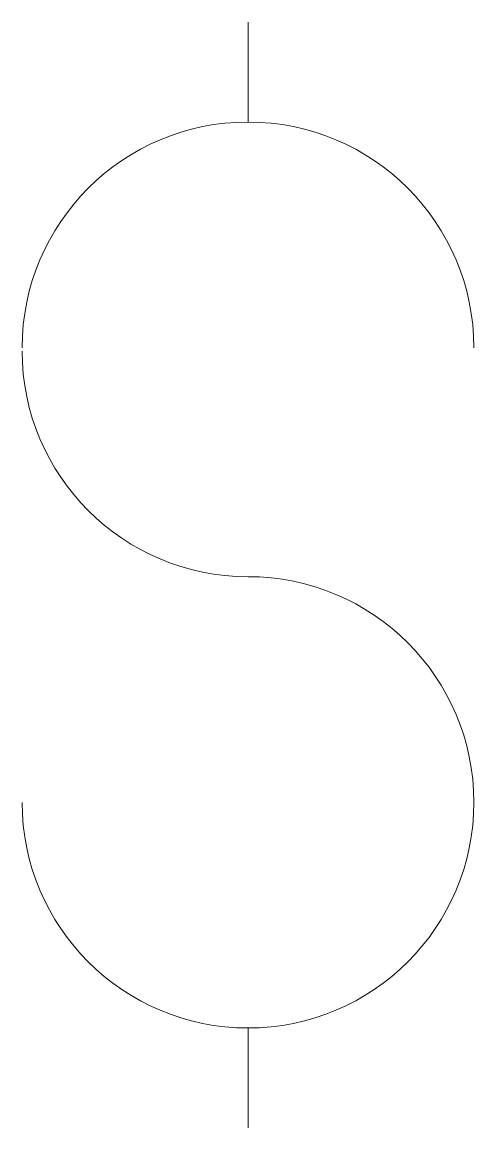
# Model space of a CAD drawing. Header units: inches. Extents: x 319.62 to 321.45, y -96.55 to -92.06.
import ezdxf

# ---------------------------------------------------------------- set-up
doc = ezdxf.new("R2010")
doc.units = ezdxf.units.IN
doc.header["$MEASUREMENT"] = 0
doc.layers.add('M101-HVAC', color=7, linetype='Continuous', lineweight=9)

msp = doc.modelspace()

# ---------------------------------------------------------------- linework, layer by layer
at = {"layer": 'M101-HVAC'}
for p, q in [((320.5321, -92.4687), (320.5321, -92.0631)), ((320.5321, -96.1461), (320.5321, -96.5516))]:
    msp.add_line(p, q, dxfattribs=at)
for centre, start, end in [((320.5321, -93.3847), 0, 180), ((320.5321, -93.3982), 180, 270), ((320.5321, -95.2301), 180, 90)]:
    msp.add_arc(centre, 0.916, start, end, dxfattribs=at)

doc.saveas('drawing.dxf')
